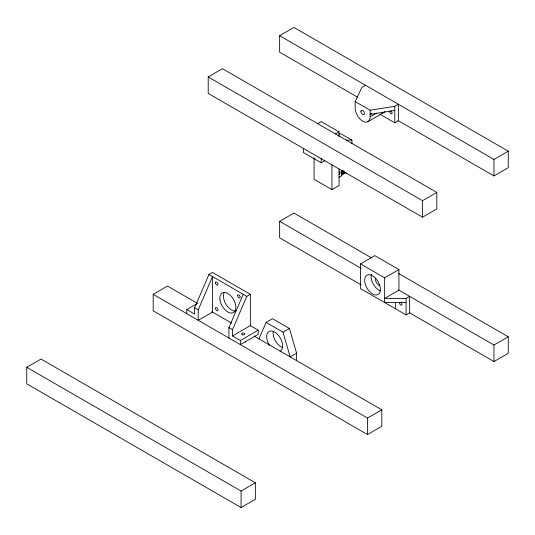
<?xml version="1.0" encoding="UTF-8"?>
<svg xmlns="http://www.w3.org/2000/svg" width="535" height="535" viewBox="0 0 535 535"><rect width="100%" height="100%" fill="white"/><g stroke="black" fill="none" stroke-linecap="round" stroke-linejoin="round"><path stroke-width="0.8" d="M245.699 342.367L245.712 341.537M186.775 313.697L186.775 309.571L194.633 314.105L194.633 307.839L208.917 274.515L212.489 272.449L250.353 294.31L250.353 325.868M198.204 309.899L212.489 276.575L212.489 312.045L198.204 320.298L198.204 309.899L194.633 307.839M228.92 338.033L228.92 327.634L243.211 294.31M240.355 340.507L240.355 344.627L258.211 334.322L258.211 330.195L240.355 340.507L232.498 335.967L232.498 329.7L246.782 296.37L250.353 294.31M258.96 338.876L266.102 322.418L272.536 318.706L289.448 328.47L296.597 353.18L296.597 360.603M376.566 113.106L370.133 116.817A10.586 6.112 60 0 1 362.65 121.137A10.586 6.112 60 0 1 355.166 108.177L355.166 101.576L361.934 87.339L365.505 85.272M208.209 76.946L222.493 68.701L436.814 192.433L436.814 208.931L422.523 217.177L208.209 93.444L208.209 76.946L422.523 200.678L436.814 192.433M357.581 97.196L279.644 52.203L279.644 35.705L293.936 27.452L508.25 151.184L508.25 167.689L493.965 175.935L397.986 120.522M317.643 123.632L321.214 121.572L339.076 131.884L339.076 136.833M335.505 133.944L339.076 131.884M371.564 113.52L370.133 114.343L394.79 110.431M367.94 121.659L383.662 112.591M355.166 101.576L370.133 110.217L394.79 106.305L398.361 104.238L398.361 120.743L394.79 122.803L379.79 114.142M303.358 148.382L303.358 152.502L321.214 162.814L324.785 160.754M341.43 171.187L342.701 170.458M341.43 171.849L343.33 170.752M341.39 172.083L343.283 170.986M341.43 172.838L343.965 171.374M341.43 173.5L344.6 171.675M341.39 173.728L344.553 171.902M341.43 174.49L345.229 172.297M341.985 174.336L343.249 173.608M341.43 175.146L345.864 172.591L346.219 173.126M338.976 177.312L341.791 175.687L341.791 170.725M314.072 157.865L314.072 179.312L331.934 189.624L339.076 185.498L339.076 169M26.75 367.311L41.034 359.065L255.355 482.797L255.355 499.295L241.064 507.548L26.75 383.816L26.75 367.311L241.064 491.05L255.355 482.797M254.078 336.054L381.803 409.797L381.803 426.295L367.512 434.547L153.197 310.808L153.197 294.31L167.488 286.064L197.074 303.144M361.185 284.881L279.644 237.808L279.644 221.309L293.936 213.057L371.865 258.051M186.775 309.571L197.489 303.385M279.644 35.705L493.965 159.437L508.25 151.184M232.498 335.967L250.353 325.654L258.211 330.195M360.51 263.889L374.794 255.636L398.929 269.573L398.929 290.177L384.645 298.423L406.078 298.423L409.649 296.363L409.649 312.861L406.078 314.921L360.51 288.612L360.51 263.889L384.645 277.819L398.929 269.573M266.102 322.418L283.022 332.181L289.448 328.47M296.597 353.18L290.164 356.892L283.022 332.181M153.197 294.31L367.512 418.042L381.803 409.797M398.709 290.05L493.965 345.042L508.25 336.796L508.25 353.294L493.965 361.54L409.536 312.794M338.722 133.944L341.216 133.944L351.936 140.13L351.936 143.433M346.219 140.13L351.936 140.13M406.078 302.549L384.645 302.549L384.645 277.819M398.568 273.465L508.25 336.796M279.644 221.309L361.185 268.383M208.917 274.515L246.782 296.37M211.78 311.631L231.708 323.14M228.92 327.634L232.498 329.7M493.965 159.437L493.965 175.935M493.965 345.042L493.965 361.54M422.523 200.678L422.523 217.177M406.078 298.423L406.078 314.921M395.358 302.135L395.358 308.735M394.79 106.305L394.79 122.803M370.133 110.217L370.133 116.817M367.512 418.042L367.512 434.547M331.934 164.88L331.934 189.624M321.214 158.688L321.214 162.814M241.064 491.05L241.064 507.548M380.285 290.826A11.115 6.413 60 0 1 371.364 274.355M379.87 285.63A5.049 2.916 60 0 1 375.496 278.053M401.029 302.409A1.719 0.99 60 0 1 401.892 304.622A1.719 0.99 60 0 1 400.401 304.756A1.719 0.99 60 0 1 399.545 302.542M282.139 347.389A11.315 6.534 60 0 1 273.138 331.854M269.386 345.262A11.315 6.534 60 0 1 268.811 331.64A11.315 6.534 60 0 1 280.327 338.107A11.315 6.534 60 0 1 280.066 351.254M390.858 110.879A1.719 0.99 60 0 1 392.055 113.219A1.719 0.99 60 0 1 390.443 113.36A1.719 0.99 60 0 1 389.808 110.979M384.846 111.487A10.586 6.112 60 0 1 382.11 113.066M338.936 171.809A1.719 0.99 -60 0 1 340.146 172.511A1.719 0.99 -60 0 1 338.936 174.611M236.022 310.922A11.315 6.534 60 0 1 226.151 304.616A11.315 6.534 60 0 1 224.325 292.344M379.649 285.135L378.553 282.5A11.115 6.413 60 0 0 365.405 276.856A11.115 6.413 60 0 0 372.487 293.882A11.115 6.413 60 0 0 379.649 285.135M360.898 111.487A2.474 1.431 60 0 0 363.526 114.751A2.474 1.431 60 0 0 363.526 111.253A2.474 1.431 60 0 0 360.898 111.487M237.674 295.648A1.766 1.023 60 0 0 239.546 297.982A1.766 1.023 60 0 0 239.546 295.48A1.766 1.023 60 0 0 237.674 295.648M215.525 308.434A1.766 1.023 60 0 0 217.404 310.768A1.766 1.023 60 0 0 217.404 308.267A1.766 1.023 60 0 0 215.525 308.434M215.525 282.868A1.766 1.023 60 0 0 217.404 285.195A1.766 1.023 60 0 0 217.404 282.694A1.766 1.023 60 0 0 215.525 282.868M220.005 300.028A11.315 6.534 60 0 0 233.12 312.761A11.315 6.534 60 0 0 230.431 295.507A11.315 6.534 60 0 0 220.005 300.028M242.375 334.736A1.665 0.963 0 0 0 244.876 333.907A1.665 0.963 0 0 0 242.375 333.071A1.665 0.963 0 0 0 242.375 334.736"/></g></svg>
